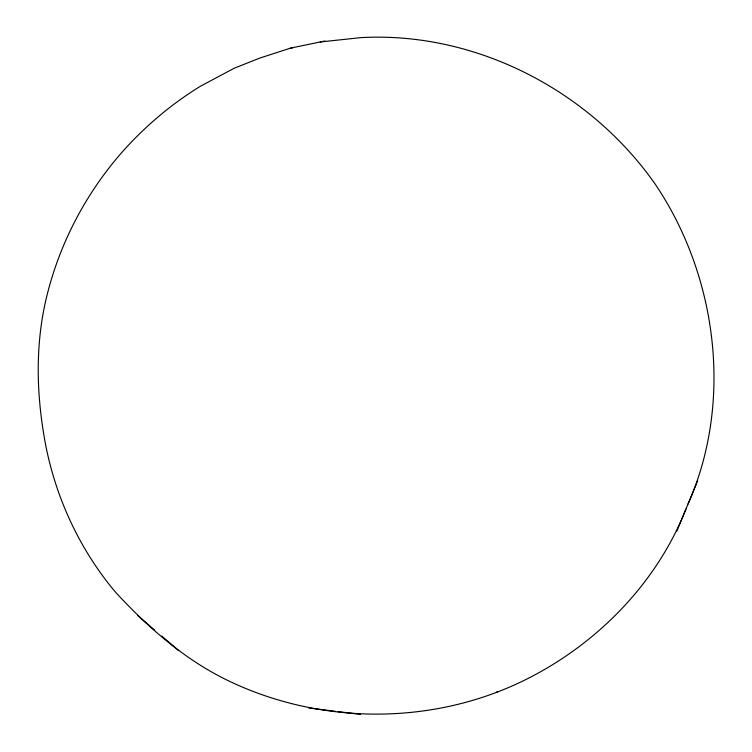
<?xml version="1.0" encoding="UTF-8"?>
<svg xmlns="http://www.w3.org/2000/svg" width="752" height="752" viewBox="0 0 752 752"><rect width="100%" height="100%" fill="white"/><g stroke="black" fill="none" stroke-linecap="round" stroke-linejoin="round"><path stroke-width="1.13" d="M688.071 503.981C733.322 401.7 717.314 276.501 655.471 184.503C589.963 90.748 476.157 31.405 361.186 37.6L320.136 41.98M324.92 41.003L290.592 48.1L259.891 58.036L234.38 68.15L200.615 86.132C171.005 104.284 144.356 126.881 121.401 152.938C84.459 195.294 58.054 246.562 45.562 301.383C34.874 348.881 36.679 398.062 45.787 445.645C56.447 499.46 80.342 550.539 115.799 592.501C148.849 628.277 186.393 661.149 230.836 681.923C323.604 725.53 435.22 725.097 526.964 678.99C597.483 643.486 656.919 582.979 685.909 509.104M676.781 531.26L697.649 480.735M496.311 692.263L497.739 691.643M290.592 48.1L292.904 47.62M308.743 707.97L335.054 711.26M337.648 711.542L360.424 714.4M161.765 636.07L178.6 650.583M137.748 615.597L154.715 630.232"/></g></svg>
